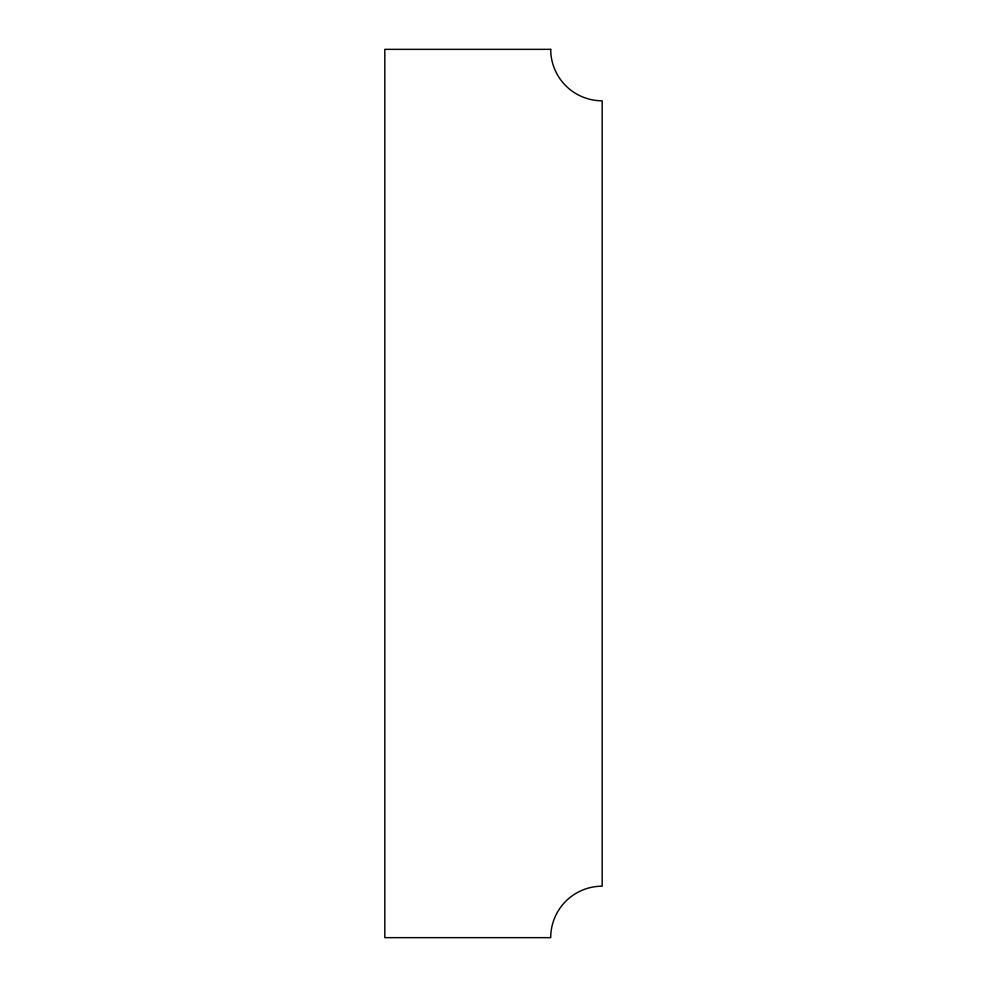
<?xml version="1.0" encoding="UTF-8"?>
<svg xmlns="http://www.w3.org/2000/svg" width="987" height="987" viewBox="0 0 987 987"><rect width="100%" height="100%" fill="white"/><g stroke="black" fill="none" stroke-linecap="round" stroke-linejoin="round"><path stroke-width="1.48" d="M550.709 49.35L384.819 49.35L384.819 937.65L550.709 937.65A51.46 51.46 0 0 1 602.181 886.19L602.181 100.81A51.46 51.46 0 0 1 550.709 49.35"/></g></svg>
